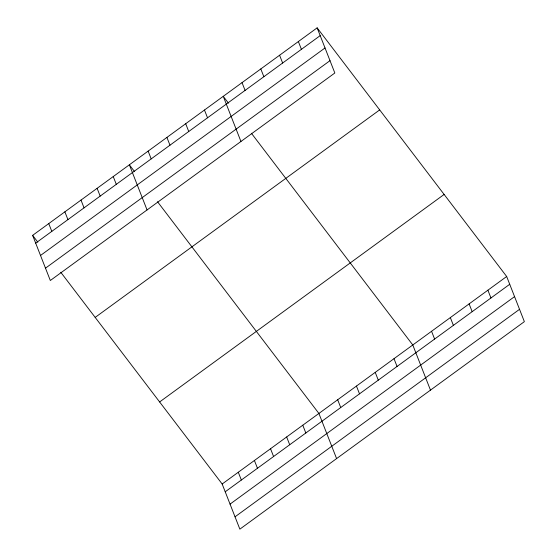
<?xml version="1.0" encoding="UTF-8"?>
<svg xmlns="http://www.w3.org/2000/svg" width="557" height="557" viewBox="0 0 557 557"><rect width="100%" height="100%" fill="white"/><g stroke="black" fill="none" stroke-linecap="round" stroke-linejoin="round"><path stroke-width="0.84" d="M317.142 27.85L334.834 72.995L50.325 280.498L32.633 235.353L317.142 27.85L506.675 276.502L524.367 321.647L239.858 529.15L222.166 484.005L60.783 272.276M35.683 243.137L320.191 35.634M40.515 255.468L325.023 47.965M45.493 268.168L330.002 60.664M95.177 317.406L379.686 109.903M159.622 401.952L444.124 194.449M222.166 484.005L506.675 276.502M225.216 491.789L509.725 284.286M230.048 504.12L514.557 296.616M235.026 516.819L519.535 309.316M228.467 103.163L223.253 96.326L240.944 141.471M251.395 133.248L412.786 344.978L430.477 390.123M134.578 171.64L129.363 164.802L147.055 209.947M157.513 201.725L318.903 413.454L336.595 458.599M32.633 235.353L37.848 242.191M487.897 290.197L490.947 297.981M469.119 303.892L472.169 311.676M450.341 317.587L453.391 325.372M431.564 331.283L434.613 339.067M298.364 41.545L301.414 49.329M279.586 55.24L282.636 63.025M394.008 358.673L397.057 366.457M260.808 68.936L263.858 76.72M375.23 372.368L378.28 380.153M242.03 82.631L245.08 90.415M356.452 386.064L359.509 393.848M337.681 399.759L340.731 407.543M204.475 110.021L207.524 117.805M185.697 123.717L188.746 131.501M302.778 425.214L305.828 432.998M286.66 436.973L289.71 444.751M166.919 137.412L169.969 145.196M270.535 448.726L273.584 456.51M148.141 151.107L151.191 158.891M254.41 460.486L257.466 468.27M238.292 472.245L241.341 480.03M113.245 176.562L116.295 184.346M97.12 188.322L100.169 196.099M81.002 200.074L84.051 207.858M64.877 211.834L67.926 219.618M48.758 223.594L51.808 231.378"/></g></svg>
